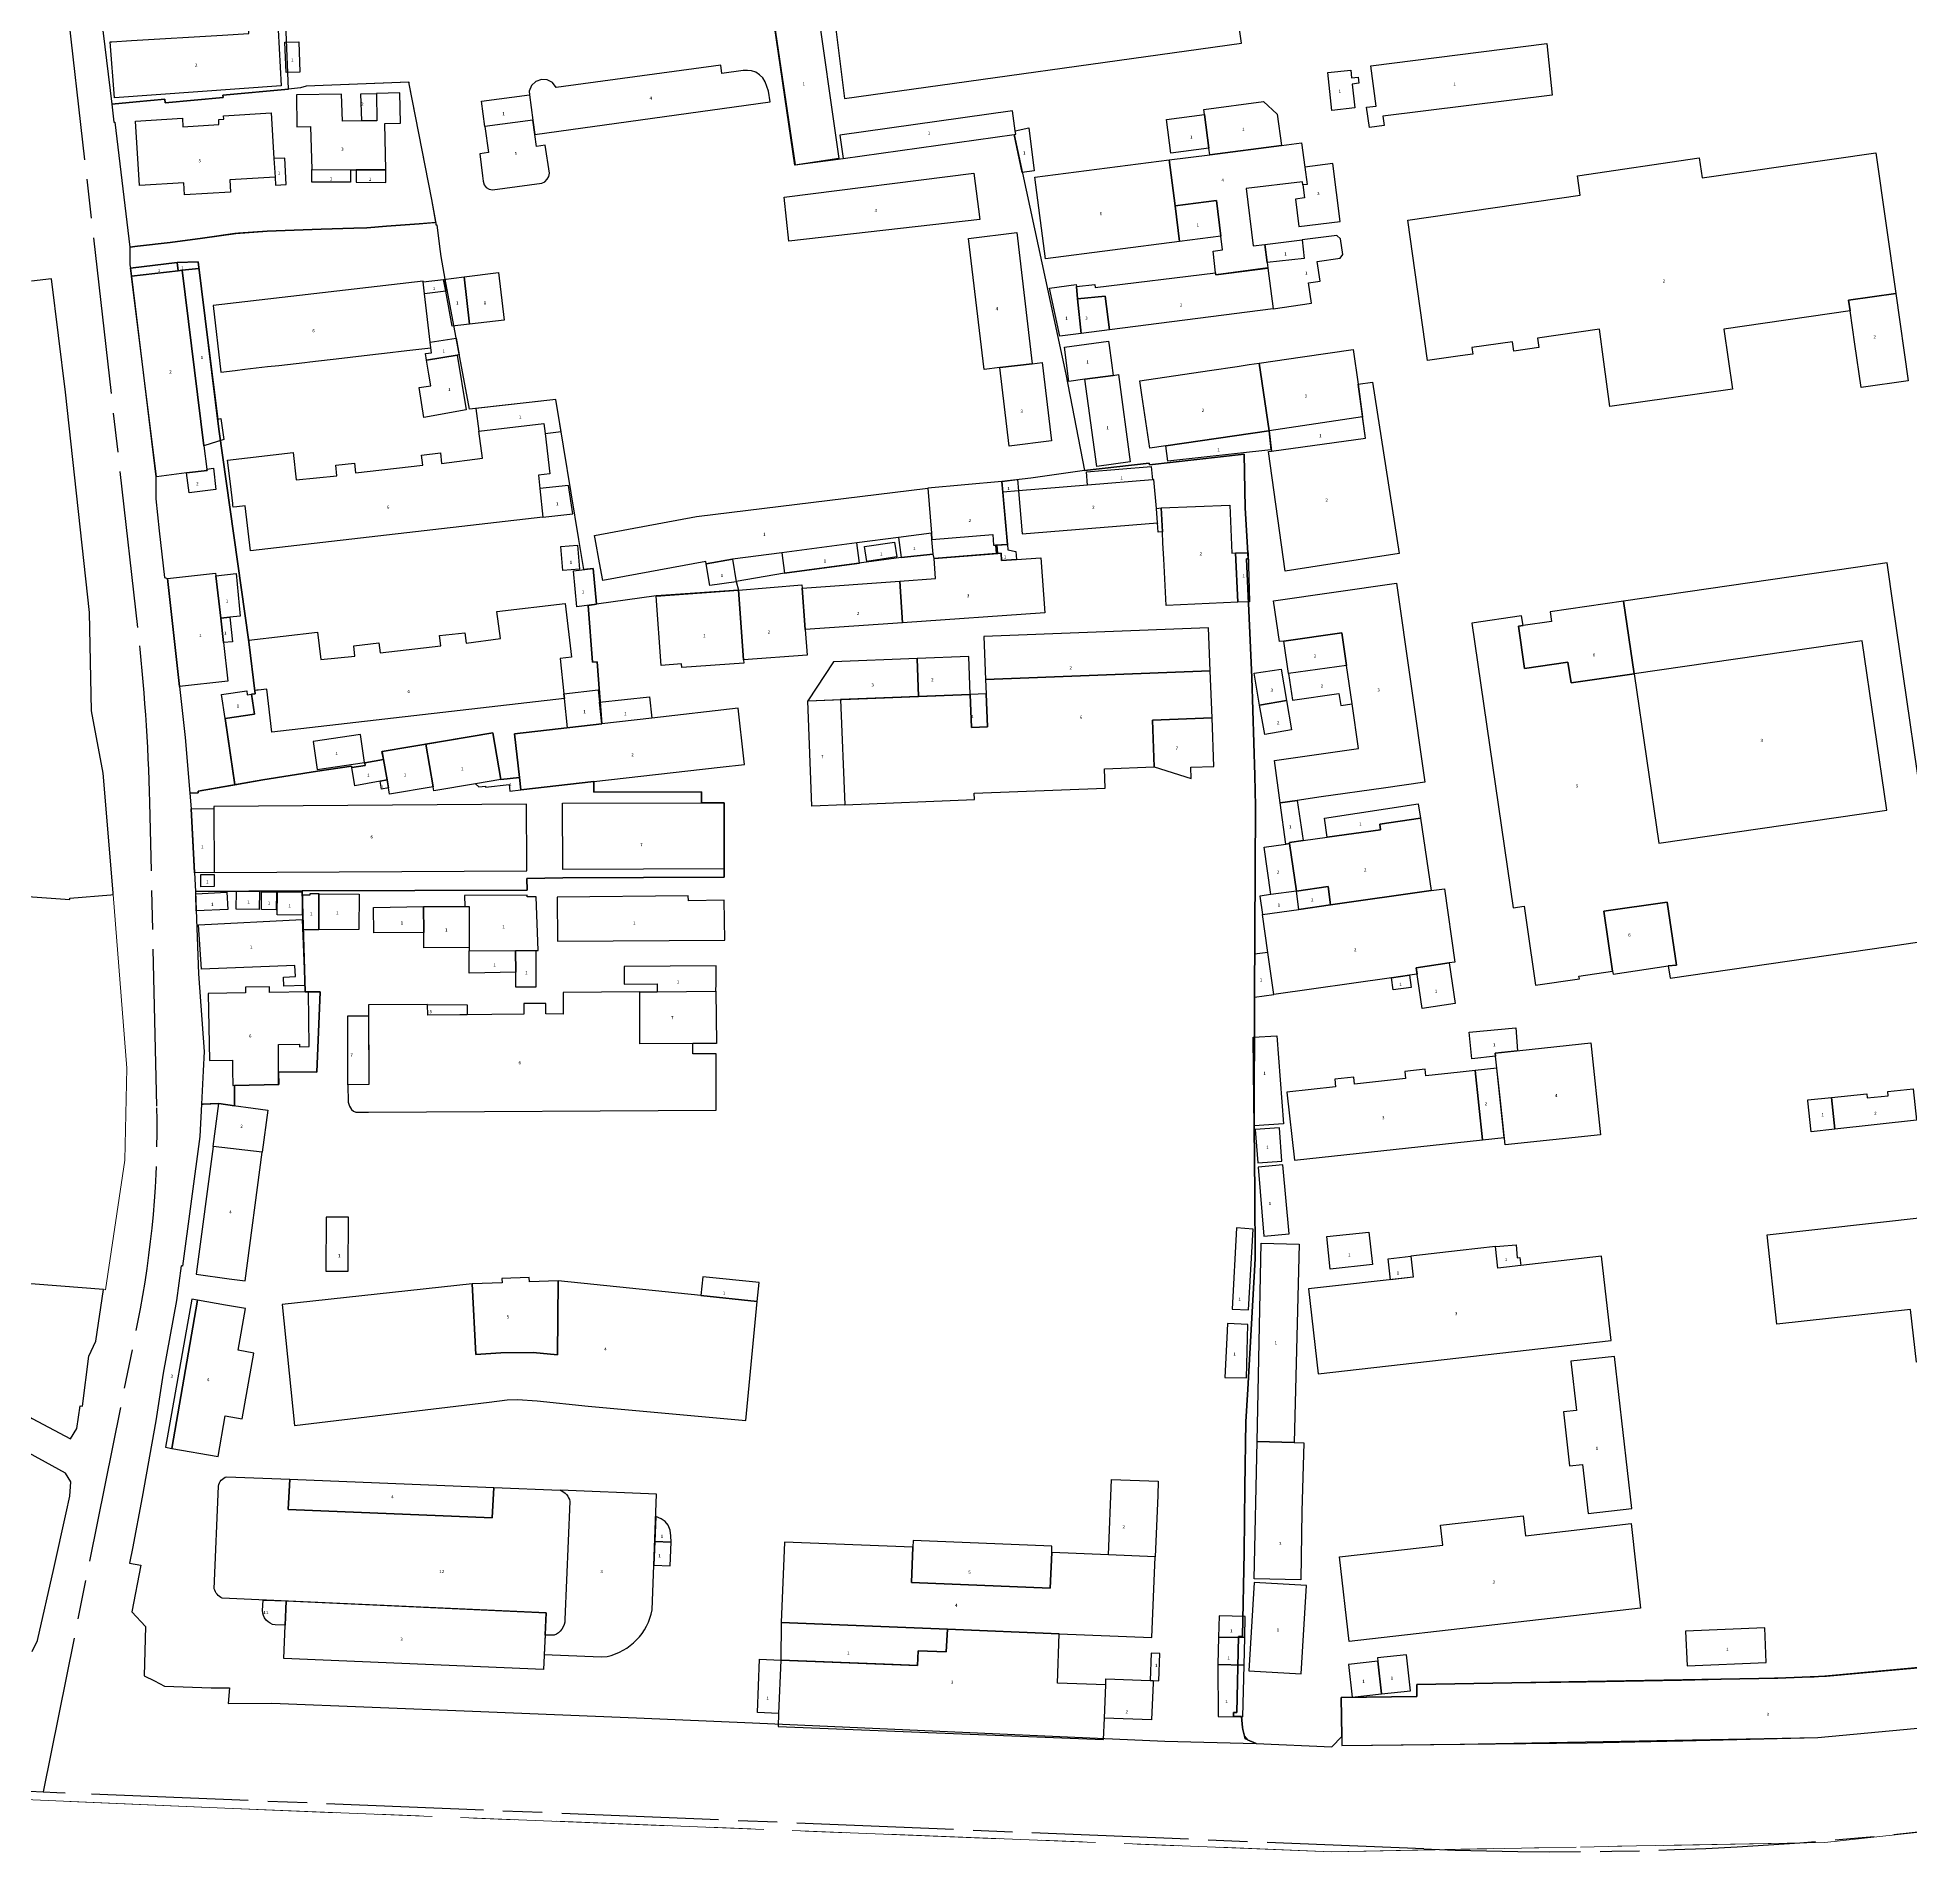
# Model space of a CAD drawing. Header units: millimetres. Extents: x 125232 to 134072, y 142885 to 152835.
# Drawn here: x 129032.3 to 129318.9, y 147633 to 147912.7 of the extents above; entities that cross this region are included whole.
import ezdxf
from ezdxf.enums import TextEntityAlignment as Align

# ---------------------------------------------------------------- set-up
doc = ezdxf.new("R2010")
doc.units = ezdxf.units.MM
doc.linetypes.add('ACAD_ISO08W100', pattern=[36, 24, -3, 6, -3])
doc.linetypes.add('CENTER', pattern=[50.8, 31.75, -6.35, 6.35, -6.35])
for name, color, linetype in [('buildings', 7, 'Continuous'), ('commerce', 10, 'Continuous'), ('commerce & office', 242, 'Continuous'), ('hospital', 231, 'Continuous'), ('layers', 7, 'Continuous'), ('research & university', 30, 'Continuous'), ('residence', 2, 'Continuous'), ('residence-bad', 41, 'Continuous'), ('老城北中心线', 7, 'ACAD_ISO08W100')]:
    doc.layers.add(name, color=color, linetype=linetype)
for name, color, linetype, lineweight in [('government', 221, 'Continuous', 0), ('school', 31, 'Continuous', 0), ('super block', 6, 'CENTER', 0)]:
    doc.layers.add(name, color=color, linetype=linetype, lineweight=lineweight)
doc.styles.add('层数', font='', dxfattribs={"height": 2})
doc.styles.get('层数').set_extended_font_data('FangSong_GB2312')

msp = doc.modelspace()

# ---------------------------------------------------------------- linework, layer by layer
at = {"layer": 'buildings', "linetype": 'Continuous', "flags": 128}
for points in [[(129214.33, 147927.36), (129210.47, 147926.82), (129210.78, 147924.64), (129204.36, 147923.74), (129203.86, 147927.31), (129196.13, 147926.23), (129196.62, 147922.66), (129179.35, 147920.25), (129179.05, 147922.43), (129171.67, 147921.4), (129171.95, 147919.2), (129168.72, 147918.79), (129168.42, 147920.95), (129168.23, 147922.35), (129160.45, 147921.31), (129160.65, 147919.87), (129160.95, 147917.72), (129157.53, 147917.28), (129157.27, 147919.39), (129153.88, 147918.92), (129155.83, 147903.36), (129216.54, 147911.83)], [(129144.51, 147918.64), (129151.33, 147919.62), (129154.95, 147894.17), (129148.2, 147893.17)], [(129043.46, 147912), (129043.74, 147912.01), (129046.73, 147912.2), (129060.68, 147913.05), (129064.71, 147913.3), (129064.52, 147916.45), (129069.01, 147916.7), (129069.64, 147905.31), (129044.13, 147903.43)], [(129072.31, 147912.03), (129072.49, 147907.39), (129070.39, 147907.3), (129070.2, 147911.95)], [(129238.38, 147899.2), (129236.16, 147898.91), (129235.71, 147902), (129237.15, 147902.18), (129236.37, 147908.34), (129263.26, 147911.75), (129264.11, 147903.85), (129238.2, 147900.66), (129238.38, 147899.2)], [(129108.46, 147897.85), (129144.43, 147902.85), (129144.19, 147904.45), (129143.68, 147905.89), (129143.35, 147906.49), (129142.82, 147906.98), (129142.24, 147907.39), (129141.58, 147907.6), (129140.98, 147907.64), (129140.32, 147907.62), (129137.07, 147907.18), (129136.89, 147908.46), (129111.72, 147905.05), (129111.15, 147905.77), (129110.35, 147906.19), (129109.44, 147906.26), (129108.58, 147905.95), (129107.92, 147905.33), (129107.56, 147904.49), (129107.64, 147903.89), (129108.16, 147900.02), (129108.46, 147897.85)], [(129229.77, 147907.31), (129233.27, 147907.7), (129233.41, 147906.5), (129234.4, 147906.61), (129234.51, 147905.67), (129233.52, 147905.55), (129233.93, 147901.92), (129230.41, 147901.51)], [(129084.23, 147904.12), (129084.29, 147899.94), (129081.97, 147899.91), (129079.04, 147899.87), (129078.88, 147904.03), (129071.96, 147903.91), (129072.05, 147899.02), (129074.14, 147899.07), (129074.31, 147892.47), (129080.26, 147892.44), (129081.13, 147892.43), (129085.64, 147892.41), (129085.51, 147899.53), (129087.9, 147899.56), (129087.81, 147904.19)], [(129084.23, 147904.12), (129084.29, 147899.94), (129081.97, 147899.91), (129081.81, 147904.08)], [(129100.27, 147902.92), (129107.64, 147903.89), (129108.16, 147900.02), (129100.79, 147899.07)], [(129047.33, 147899.88), (129054.53, 147900.32), (129054.59, 147899.02), (129060.11, 147899.36), (129060.09, 147900.13), (129060.84, 147900.16), (129060.8, 147900.7), (129068.1, 147901.15), (129068.53, 147894.15), (129068.7, 147891.3), (129061.78, 147890.88), (129061.89, 147889.02), (129054.85, 147888.59), (129054.74, 147890.45), (129047.95, 147890.04)], [(129155.61, 147894.16), (129181.78, 147897.86), (129182.03, 147897.89), (129181.95, 147898.42), (129181.54, 147901.45), (129155.12, 147897.72), (129155.61, 147894.16)], [(129205.07, 147900.12), (129210.9, 147900.89), (129211.58, 147895.74), (129205.75, 147894.97)], [(129210.8, 147901.68), (129219.95, 147902.9), (129222.02, 147900.96), (129222.66, 147896.15), (129211.71, 147894.75), (129211.58, 147895.74), (129210.9, 147900.89)], [(129100.79, 147899.07), (129101.33, 147895.1), (129100.03, 147894.89), (129100.44, 147891.49), (129100.54, 147890.69), (129100.67, 147890.16), (129100.99, 147889.73), (129101.45, 147889.46), (129101.99, 147889.38), (129109.53, 147890.38), (129109.98, 147890.62), (129110.34, 147890.98), (129110.58, 147891.43), (129110.68, 147891.94), (129110.03, 147896.2), (129108.71, 147896.01), (129108.46, 147897.85), (129108.16, 147900.02), (129100.79, 147899.07)], [(129181.78, 147897.86), (129182.03, 147897.89), (129181.95, 147898.42), (129184.05, 147898.84), (129184.85, 147892.29), (129183.02, 147892.04)], [(129205.49, 147893.96), (129211.71, 147894.75), (129222.66, 147896.15), (129225.76, 147896.55), (129226.25, 147892.86), (129226.6, 147890.2), (129225.96, 147890.12), (129225.9, 147890.61), (129217.26, 147889.56), (129218.33, 147880.8), (129220.14, 147881.03), (129220.5, 147878.24), (129220.6, 147877.44), (129212.65, 147876.37), (129212.61, 147876.67), (129212.21, 147880), (129213.66, 147880.18), (129213.41, 147882.29), (129212.75, 147887.76), (129206.4, 147886.92)], [(129250, 147863.96), (129245.01, 147863.24), (129242, 147884.75), (129268.39, 147888.55), (129267.97, 147891.53), (129286.61, 147894.26), (129287.05, 147891.23), (129313.6, 147895.05), (129316.68, 147873.53), (129309.44, 147872.49), (129309.67, 147870.86), (129290.36, 147868.08), (129291.67, 147858.9), (129272.92, 147856.2), (129271.98, 147863.04), (129271.33, 147868.06), (129261.87, 147866.7), (129262.08, 147865.23), (129258.23, 147864.68), (129258.02, 147866.14), (129251.82, 147865.25), (129251.97, 147864.24), (129250, 147863.96)], [(129068.53, 147894.15), (129068.7, 147891.3), (129068.78, 147890.11), (129070.42, 147890.21), (129070.17, 147894.24), (129068.53, 147894.15)], [(129074.31, 147892.47), (129080.26, 147892.44), (129080.25, 147890.54), (129074.3, 147890.57)], [(129081.13, 147892.43), (129081.12, 147890.53), (129085.63, 147890.51), (129085.64, 147892.41)], [(129146.58, 147888.23), (129175.63, 147891.91), (129176.54, 147884.82), (129147.32, 147881.54)], [(129184.97, 147891.33), (129205.49, 147893.96), (129206.4, 147886.92), (129207.1, 147881.47), (129186.57, 147878.81)], [(129224.81, 147887.96), (129225.34, 147883.74), (129231.67, 147884.53), (129230.56, 147893.4), (129226.25, 147892.86), (129226.6, 147890.2), (129225.96, 147890.12), (129226.21, 147888.13)], [(129206.4, 147886.92), (129212.75, 147887.76), (129213.41, 147882.29), (129207.1, 147881.47)], [(129174.8, 147881.95), (129182.21, 147882.83), (129184.56, 147862.77), (129179.58, 147862.19), (129177.2, 147861.91)], [(129220.14, 147881.03), (129225.84, 147881.73), (129226.16, 147878.88), (129220.5, 147878.24)], [(129221.41, 147871.15), (129227.29, 147872.04), (129226.82, 147875.12), (129228.59, 147875.39), (129228.14, 147878.4), (129231.66, 147878.93), (129232.07, 147879.48), (129231.7, 147881.9), (129231.13, 147882.41), (129225.84, 147881.73), (129226.16, 147878.88), (129220.5, 147878.24), (129220.6, 147877.44), (129220.61, 147877.4)], [(129046.56, 147877.37), (129053.73, 147878.27), (129053.88, 147876.99), (129046.72, 147876.14)], [(129053.73, 147878.27), (129056.92, 147878.38), (129057.04, 147877.36), (129054.46, 147877.06), (129053.88, 147876.99)], [(129046.72, 147876.14), (129053.88, 147876.99), (129054.46, 147877.06), (129057.82, 147850.23), (129058.26, 147846.66), (129058.29, 147846.43), (129055.15, 147846.05), (129050.55, 147845.48)], [(129054.46, 147877.06), (129057.04, 147877.36), (129059.93, 147854.3), (129060.4, 147854.37), (129060.84, 147851.18), (129057.82, 147850.23)], [(129059.23, 147871.7), (129060.41, 147861.49), (129062.59, 147861.75), (129064.05, 147861.92), (129067.52, 147862.32), (129069.28, 147862.52), (129073.26, 147862.98), (129074.04, 147863.07), (129078.89, 147863.64), (129080.19, 147863.79), (129084.05, 147864.24), (129085.45, 147864.4), (129088.86, 147864.79), (129089.78, 147864.9), (129091.61, 147865.11), (129092.53, 147865.22), (129092.44, 147866.05), (129091.57, 147873.48), (129091.36, 147875.31), (129091.35, 147875.42)], [(129091.36, 147875.31), (129094.49, 147875.67), (129094.82, 147873.89), (129091.57, 147873.48)], [(129094.49, 147875.67), (129097.65, 147876.08), (129098.47, 147868.82), (129095.82, 147868.5), (129094.82, 147873.89)], [(129097.65, 147876.08), (129102.88, 147876.75), (129103.73, 147869.43), (129098.47, 147868.82), (129097.65, 147876.08)], [(129187.2, 147874.33), (129191.27, 147874.91), (129191.31, 147874.56), (129191.49, 147872.71), (129192.02, 147867.4), (129188.78, 147866.98)], [(129191.31, 147874.56), (129194.14, 147874.91), (129194.2, 147874.44), (129212.61, 147876.67), (129212.65, 147876.37), (129220.61, 147877.4), (129221.41, 147871.15), (129196.39, 147867.96), (129195.73, 147873.12), (129191.49, 147872.71)], [(129191.49, 147872.71), (129195.73, 147873.12), (129196.39, 147867.96), (129192.02, 147867.4)], [(129309.44, 147872.49), (129316.68, 147873.53), (129318.59, 147860.16), (129311.39, 147859.13), (129310.42, 147865.77), (129309.68, 147870.86)], [(129092.44, 147866.05), (129096.41, 147866.7), (129096.89, 147864.15), (129096.55, 147864.09), (129091.88, 147863.33), (129091.71, 147864.32), (129092.63, 147864.43), (129092.53, 147865.22)], [(129189.46, 147865.29), (129196.22, 147866.21), (129196.31, 147865.58), (129196.67, 147862.91), (129196.93, 147860.99), (129192.62, 147860.4), (129190.17, 147860.07), (129189.46, 147865.29)], [(129091.88, 147863.33), (129096.55, 147864.09), (129097.93, 147855.69), (129091.45, 147854.56), (129090.77, 147859.11), (129092.51, 147859.38), (129092.23, 147861.16), (129091.88, 147863.33)], [(129219.29, 147862.86), (129225.92, 147863.82), (129233.66, 147864.94), (129234.39, 147859.66), (129235.09, 147854.63), (129220.8, 147852.51)], [(129179.58, 147862.19), (129184.56, 147862.77), (129186.08, 147862.95), (129187.49, 147850.99), (129181.02, 147850.17)], [(129192.62, 147860.4), (129196.93, 147860.99), (129197.74, 147861.1), (129199.55, 147847.74), (129194.44, 147847.04), (129192.62, 147860.4)], [(129219.29, 147862.86), (129220.8, 147852.51), (129220.75, 147852.5), (129204.97, 147850.2), (129202.53, 147849.84), (129201.33, 147858), (129201.02, 147860.17), (129211.69, 147861.74), (129215.91, 147862.36), (129217.72, 147862.63)], [(129220.71, 147849.33), (129221.13, 147849.38), (129235.54, 147851.4), (129234.39, 147859.66), (129236.59, 147859.97), (129240.67, 147833.73), (129228.78, 147831.89), (129223.25, 147831.03)], [(129111.68, 147857.27), (129099.44, 147855.92), (129099.9, 147852.46), (129109.83, 147853.64), (129110.02, 147852.09), (129112.48, 147852.39)], [(129221.13, 147849.38), (129235.54, 147851.4), (129235.09, 147854.63), (129220.8, 147852.51)], [(129062.26, 147841.12), (129062.22, 147841.4), (129061.86, 147844.4), (129061.43, 147848), (129071.45, 147849.19), (129071.94, 147845.02), (129078.16, 147845.63), (129078, 147847.23), (129080.86, 147847.57), (129081.03, 147846.06), (129091.3, 147847.24), (129091.12, 147848.78), (129094, 147849.11), (129094.18, 147847.49), (129100.45, 147848.34), (129099.9, 147852.46), (129109.83, 147853.64), (129110.02, 147852.09), (129110.75, 147845.94), (129109.01, 147845.73), (129109.22, 147843.68), (129109.69, 147839.29), (129064.93, 147834.14), (129064.14, 147841.04), (129062.83, 147840.89), (129062.29, 147840.82)], [(129204.97, 147850.2), (129220.75, 147852.5), (129221.04, 147849.59), (129205.28, 147847.84)], [(129055.15, 147846.05), (129058.29, 147846.43), (129058.26, 147846.66), (129059.26, 147846.78), (129059.66, 147843.55), (129055.54, 147843.02)], [(129192.85, 147846.21), (129202.76, 147847.03), (129202.93, 147845.02), (129193.02, 147844.2)], [(129113.58, 147844.14), (129109.22, 147843.68), (129109.69, 147839.29), (129114.27, 147839.81)], [(129117.57, 147836.51), (129133.19, 147839.39), (129168.59, 147843.74), (129169.14, 147836.86), (129164.09, 147836.2), (129157.7, 147835.36), (129146.25, 147833.85), (129138.67, 147832.86), (129134.66, 147832.16), (129134.6, 147832.51), (129118.85, 147829.58), (129118.34, 147832.31), (129117.67, 147835.96)], [(129179.88, 147844.77), (129168.59, 147843.74), (129169.14, 147836.86), (129169.21, 147835.89), (129178.51, 147836.62), (129178.64, 147834.99), (129179.18, 147835.02), (129180.76, 147835.12), (129180.03, 147843.1)], [(129179.88, 147844.77), (129182.3, 147845.04), (129182.44, 147843.32), (129180.03, 147843.1)], [(129182.44, 147843.32), (129182.99, 147836.72), (129203.72, 147838.44), (129203.54, 147840.64), (129203.17, 147845.04), (129202.93, 147845.02), (129193.02, 147844.2), (129182.44, 147843.32)], [(129203.54, 147840.64), (129204.28, 147840.71), (129204.46, 147837.03), (129203.84, 147837), (129203.72, 147838.44)], [(129204.28, 147840.71), (129214.78, 147841.15), (129215.09, 147833.79), (129215.64, 147833.81), (129216.01, 147826.3), (129205.02, 147825.76), (129204.67, 147832.93), (129204.55, 147835.33), (129204.46, 147837.03)], [(129112.42, 147834.81), (129114.98, 147835.03), (129115.3, 147831.36), (129112.72, 147831.11)], [(129146.25, 147833.85), (129146.66, 147830.73), (129158.11, 147832.25), (129157.7, 147835.36)], [(129158.88, 147834.79), (129163.49, 147835.49), (129163.84, 147833.21), (129159.25, 147832.52), (129158.88, 147834.79)], [(129164.09, 147836.2), (129164.49, 147833.14), (129169.39, 147833.63), (129169.21, 147835.89), (129169.14, 147836.86)], [(129179.18, 147835.02), (129180.76, 147835.12), (129180.82, 147834.29), (129182.05, 147834.03), (129182.13, 147832.83), (129179.86, 147832.67), (129179.78, 147833.79), (129179.26, 147833.75)], [(129134.66, 147832.16), (129138.67, 147832.86), (129139.27, 147829.42), (129135.24, 147828.83)], [(129164.28, 147829.5), (129169.77, 147829.92), (129169.53, 147832.99), (129179.26, 147833.75), (129179.78, 147833.79), (129179.86, 147832.67), (129182.13, 147832.83), (129185.87, 147833.09), (129186.46, 147824.67), (129164.72, 147823.14)], [(129217.77, 147826.34), (129216.01, 147826.3), (129215.64, 147833.81), (129217.59, 147833.86)], [(129059.61, 147830.73), (129059.66, 147830.31), (129060.38, 147823.82), (129060.79, 147820.11), (129061.45, 147814.19), (129054.06, 147813.36), (129052.25, 147829.91)], [(129059.66, 147830.31), (129062.77, 147830.66), (129063.37, 147824.16), (129061.77, 147823.98), (129060.38, 147823.82)], [(129114.36, 147831.07), (129117.36, 147831.45), (129117.87, 147825.97), (129114.87, 147825.59)], [(129139.58, 147828.13), (129149.31, 147828.96), (129149.35, 147828.41), (129149.81, 147822.09), (129150.09, 147818.17), (129140.36, 147817.47)], [(129149.35, 147828.41), (129164.28, 147829.5), (129164.72, 147823.14), (129149.81, 147822.09)], [(129221.46, 147826.51), (129240.3, 147829.19), (129244.63, 147798.74), (129238.31, 147797.84), (129228.76, 147796.48), (129225.07, 147795.96), (129222.49, 147795.59), (129221.61, 147802.06), (129234.45, 147803.89), (129233.48, 147810.72), (129232.63, 147816.62), (129231.92, 147821.61), (129223.06, 147820.34), (129222.39, 147820.25)], [(129065.59, 147812.77), (129065.23, 147815.78), (129064.67, 147820.45), (129075.19, 147821.7), (129075.68, 147817.51), (129080.91, 147818.02), (129080.76, 147819.61), (129084.6, 147820.07), (129084.77, 147818.56), (129094.05, 147819.63), (129093.87, 147821.17), (129097.74, 147821.61), (129097.92, 147820), (129103.19, 147820.71), (129102.64, 147824.84), (129113.08, 147826.08), (129114.05, 147817.88), (129112.31, 147817.67), (129112.88, 147812.27), (129112.96, 147811.53), (129068.2, 147806.38), (129067.44, 147812.99), (129066.13, 147812.83), (129065.89, 147812.81)], [(129127.01, 147827.2), (129139.58, 147828.13), (129140.36, 147817.47), (129140.4, 147816.97), (129130.94, 147816.27), (129130.9, 147816.85), (129127.76, 147816.62)], [(129275.03, 147826.46), (129263.79, 147824.83), (129264, 147823.34), (129259.65, 147822.71), (129258.95, 147822.61), (129259.89, 147816.15), (129266.52, 147817.11), (129266.99, 147813.92), (129276.64, 147815.32)], [(129060.38, 147823.82), (129061.77, 147823.98), (129062.18, 147820.24), (129060.79, 147820.11)], [(129177.16, 147821.04), (129177.42, 147814.44), (129211.78, 147815.77), (129211.52, 147822.38)], [(129223.06, 147820.34), (129231.92, 147821.61), (129232.63, 147816.62), (129223.77, 147815.35)], [(129280.41, 147789.39), (129315.29, 147794.45), (129311.53, 147820.38), (129276.64, 147815.32)], [(129166.93, 147817.68), (129154.15, 147817.18), (129150.23, 147811.19), (129167.16, 147811.85)], [(129166.93, 147817.68), (129167.16, 147811.85), (129175.06, 147812.16), (129174.84, 147817.98)], [(129155.23, 147811.38), (129155.85, 147795.3), (129175.69, 147796.07), (129175.65, 147797.04), (129195.72, 147797.82), (129195.6, 147800.81), (129203.22, 147801.1), (129202.95, 147808.22), (129212.06, 147808.57), (129211.78, 147815.77), (129177.42, 147814.44), (129177.51, 147812.25), (129177.7, 147807.19), (129175.26, 147807.1), (129175.06, 147812.16), (129155.23, 147811.38)], [(129222.65, 147816.05), (129223.47, 147811.25), (129219.34, 147810.55), (129218.51, 147815.41), (129222.65, 147816.05)], [(129223.77, 147815.35), (129224.35, 147811.3), (129231.48, 147812.32), (129231.75, 147810.47), (129233.48, 147810.72), (129232.63, 147816.62)], [(129060.52, 147812.17), (129064.38, 147812.73), (129064.45, 147812.13), (129065.11, 147812.21), (129065.56, 147809.14), (129061.05, 147808.48)], [(129112.88, 147812.27), (129118.14, 147812.86), (129118.34, 147811), (129118.7, 147807.67), (129113.43, 147807.07), (129112.96, 147811.53)], [(129118.34, 147811), (129125.97, 147811.81), (129126.32, 147808.54), (129118.7, 147807.67)], [(129175.06, 147812.16), (129175.26, 147807.1), (129177.7, 147807.19), (129177.51, 147812.25)], [(129105.32, 147806.15), (129106.08, 147799.47), (129106.3, 147797.56), (129117.49, 147798.84), (129136.78, 147801.04), (129140.54, 147801.47), (129140.44, 147802.3), (129139.56, 147810.05), (129126.32, 147808.54), (129118.7, 147807.67), (129113.43, 147807.07), (129105.32, 147806.15)], [(129155.85, 147795.3), (129150.85, 147795.1), (129150.23, 147811.19), (129155.23, 147811.38)], [(129219.34, 147810.55), (129223.47, 147811.25), (129224.23, 147806.73), (129220.11, 147806.03)], [(129074.54, 147804.98), (129075.16, 147800.66), (129082.4, 147801.77), (129081.78, 147806.04)], [(129091.79, 147804.58), (129102.02, 147806.3), (129103.24, 147799.15), (129099.35, 147798.49), (129092.99, 147797.42), (129092.89, 147798.03)], [(129202.95, 147808.22), (129203.22, 147801.1), (129208.87, 147799.29), (129208.81, 147801.03), (129212.35, 147801.16), (129212.06, 147808.57)], [(129085.06, 147803.44), (129091.79, 147804.58), (129092.89, 147798.03), (129086.23, 147796.91), (129086.05, 147797.89), (129085.84, 147799.08), (129085.28, 147802.2)], [(129080.43, 147801), (129082.48, 147801.31), (129082.43, 147801.69), (129085.28, 147802.2), (129085.84, 147799.08), (129084.76, 147798.88), (129080.88, 147798.19)], [(129084.76, 147798.88), (129085.84, 147799.08), (129086.05, 147797.89), (129084.97, 147797.7)], [(129099.35, 147798.49), (129099.9, 147798.04), (129100.9, 147798.16), (129100.92, 147797.96), (129104.5, 147798.37), (129104.61, 147797.37), (129106.3, 147797.56), (129106.08, 147799.47), (129103.24, 147799.15)], [(129055.84, 147794.68), (129059.32, 147794.71), (129059.38, 147784.91), (129056.39, 147784.89)], [(129059.32, 147795.01), (129059.32, 147794.71), (129059.38, 147784.91), (129107.23, 147785.2), (129107.23, 147786.09), (129107.17, 147795.36)], [(129112.73, 147785.4), (129112.7, 147795.52), (129133.94, 147795.59), (129137.39, 147795.61), (129137.43, 147785.49)], [(129222.49, 147795.59), (129225.07, 147795.96), (129225.98, 147789.82), (129223.89, 147789.53), (129223.91, 147789.36), (129223.35, 147789.28)], [(129243.62, 147795.41), (129243.94, 147793.23), (129237.72, 147792.3), (129237.82, 147791.47), (129229.68, 147790.34), (129229.24, 147793.26)], [(129223.89, 147789.53), (129225.98, 147789.82), (129229.68, 147790.34), (129237.82, 147791.47), (129237.72, 147792.3), (129243.94, 147793.23), (129245.59, 147782.16), (129230.19, 147779.97), (129229.81, 147782.77), (129224.96, 147782.08), (129223.91, 147789.36)], [(129221.04, 147781.54), (129220.01, 147788.8), (129223.35, 147789.28), (129223.91, 147789.36), (129224.96, 147782.08), (129221.04, 147781.54)], [(129056.65, 147779.08), (129056.57, 147781.65), (129061.34, 147781.93), (129061.49, 147779.24)], [(129062.77, 147779.3), (129062.8, 147782.05), (129066.3, 147782.06), (129066.26, 147779.27)], [(129066.63, 147781.99), (129068.91, 147781.94), (129068.85, 147779.22), (129066.63, 147779.27), (129066.63, 147781.99)], [(129069.02, 147778.46), (129069.06, 147781.98), (129072.87, 147781.94), (129072.83, 147778.41), (129069.02, 147778.46)], [(129072.95, 147781.52), (129074.07, 147781.51), (129074.07, 147781.72), (129075.41, 147781.71), (129075.41, 147781.66), (129075.38, 147776.16), (129073, 147776.15)], [(129075.41, 147781.66), (129081.55, 147781.62), (129081.51, 147776.18), (129075.38, 147776.16), (129075.41, 147781.66)], [(129097.7, 147781.41), (129097.71, 147779.72), (129098.39, 147779.72), (129098.41, 147773.43), (129098.41, 147772.96), (129105.51, 147772.97), (129108.59, 147772.98), (129108.94, 147772.98), (129108.66, 147781.21), (129107.25, 147781.21), (129107.25, 147781.48)], [(129111.9, 147774.42), (129137.51, 147774.58), (129137.43, 147780.68), (129131.93, 147780.6), (129131.92, 147781.34), (129111.86, 147781.17), (129111.9, 147774.42)], [(129219.76, 147778.49), (129225.34, 147779.28), (129224.96, 147782.08), (129221.04, 147781.54), (129219.37, 147781.31)], [(129247.64, 147782.45), (129249.23, 147771.23), (129248.36, 147771.1), (129243.28, 147770.36), (129243.42, 147769.38), (129242.25, 147769.21), (129239.52, 147768.83), (129221.5, 147766.27), (129220.58, 147772.7), (129219.76, 147778.49), (129225.34, 147779.28), (129230.19, 147779.97), (129245.59, 147782.16)], [(129224.96, 147782.08), (129229.81, 147782.77), (129230.19, 147779.97), (129225.34, 147779.28), (129224.96, 147782.08)], [(129281.71, 147780.41), (129272.01, 147779), (129273.34, 147769.84), (129273.41, 147769.37), (129281.87, 147770.63), (129283.11, 147770.77)], [(129056.98, 147776.92), (129072.86, 147777.76), (129073.26, 147767.65), (129070.06, 147767.53), (129070.01, 147768.93), (129071.8, 147769), (129071.74, 147770.7), (129057.44, 147770.13)], [(129083.75, 147779.58), (129091.43, 147779.7), (129091.45, 147775.75), (129083.79, 147775.7)], [(129091.43, 147779.7), (129097.71, 147779.72), (129098.39, 147779.72), (129098.41, 147773.43), (129091.47, 147773.41), (129091.45, 147775.75)], [(129098.4, 147769.53), (129098.41, 147772.96), (129105.51, 147772.97), (129105.52, 147769.67)], [(129105.51, 147772.97), (129108.59, 147772.98), (129108.6, 147767.39), (129105.53, 147767.38), (129105.52, 147769.67)], [(129218.53, 147765.85), (129221.5, 147766.27), (129220.58, 147772.7), (129218.56, 147772.41)], [(129136.17, 147770.66), (129122.11, 147770.56), (129122.12, 147767.86), (129127.14, 147767.88), (129127.15, 147766.68), (129136.16, 147766.76), (129136.2, 147767.92)], [(129239.52, 147768.83), (129242.25, 147769.21), (129242.51, 147767.33), (129239.79, 147766.95)], [(129243.28, 147770.36), (129248.36, 147771.1), (129249.27, 147764.86), (129244.19, 147764.13)], [(129062.2, 147754.66), (129062.23, 147752.36), (129069.23, 147752.49), (129069.21, 147758.6), (129072.45, 147758.65), (129072.45, 147758.26), (129073.94, 147758.29), (129073.8, 147766.68), (129067.85, 147766.57), (129067.85, 147767.44), (129064.19, 147767.4), (129064.17, 147766.5), (129058.47, 147766.4), (129058.65, 147756.18), (129062.19, 147756.21), (129062.2, 147755.14)], [(129080.07, 147749.16), (129080.38, 147748.68), (129080.71, 147748.4), (129081.05, 147748.28), (129081.41, 147748.24), (129083.02, 147748.24), (129136.17, 147748.54), (129136.21, 147757.18), (129132.61, 147757.16), (129132.6, 147758.76), (129124.53, 147758.7), (129124.51, 147766.65), (129112.8, 147766.55), (129112.77, 147763.27), (129110.15, 147763.29), (129110.11, 147764.9), (129106.78, 147764.89), (129106.78, 147763.23), (129092.05, 147763.09), (129092.04, 147764.74), (129082.99, 147764.69), (129083.05, 147752.48), (129079.85, 147752.46), (129079.86, 147749.8), (129080.07, 147749.16)], [(129124.51, 147766.65), (129127.15, 147766.68), (129136.16, 147766.76), (129136.22, 147758.78), (129132.6, 147758.76), (129124.53, 147758.7)], [(129079.83, 147762.98), (129083, 147763), (129083.05, 147752.48), (129079.85, 147752.46)], [(129092.04, 147764.74), (129098.08, 147764.7), (129098.09, 147763.15), (129092.05, 147763.09)], [(129251.39, 147760.52), (129258.52, 147761.16), (129258.81, 147757.66), (129255.39, 147757.29), (129255.44, 147756.81), (129251.8, 147756.42)], [(129218.49, 147746.17), (129218.46, 147750), (129218.34, 147759.74), (129221.97, 147759.92), (129223.01, 147746.49), (129218.49, 147746.17)], [(129256.89, 147743.26), (129256.17, 147750), (129255.39, 147757.29), (129269.99, 147758.85), (129271.49, 147744.81), (129256.89, 147743.26)], [(129223.51, 147751.34), (129224.65, 147740.89), (129253.45, 147744.03), (129252.3, 147754.62), (129250, 147754.37), (129244.79, 147753.8), (129244.68, 147754.82), (129241.57, 147754.48), (129241.68, 147753.39), (129233.85, 147752.54), (129233.73, 147753.6), (129230.83, 147753.29), (129230.95, 147752.15), (129223.51, 147751.34)], [(129252.3, 147754.62), (129253.45, 147744.03), (129256.76, 147744.39), (129255.64, 147754.97), (129252.3, 147754.62)], [(129307.36, 147745.66), (129306.82, 147750.5), (129312.22, 147751.07), (129312.29, 147750.45), (129315.53, 147750.78), (129315.46, 147751.41), (129319.32, 147751.82), (129319.84, 147747.03), (129307.36, 147745.66)], [(129059.21, 147743.01), (129060.07, 147749.56), (129067.58, 147748.56), (129066.72, 147742.13)], [(129303.74, 147745.27), (129303.23, 147750), (129303.22, 147750.12), (129306.82, 147750.5), (129307.36, 147745.66), (129303.74, 147745.27)], [(129219.05, 147740.5), (129222.73, 147740.78), (129222.36, 147745.86), (129218.68, 147745.59)], [(129059.21, 147743.01), (129056.63, 147723.46), (129061.67, 147722.78), (129064.1, 147722.46), (129066.72, 147742.13), (129059.21, 147743.01)], [(129219.1, 147739.86), (129220, 147729.29), (129223.85, 147729.62), (129222.88, 147740.18)], [(129368.78, 147738.88), (129368.92, 147737.65), (129401.38, 147741.36), (129402.96, 147727.63), (129382.56, 147725.31), (129383.48, 147717.21), (129371.07, 147715.8), (129370.29, 147722.64), (129331.51, 147718.22), (129332.29, 147711.43), (129319.83, 147710.02), (129318.91, 147718.09), (129298.49, 147715.81), (129296.97, 147729.49), (129329.39, 147733.1), (129329.24, 147734.38)], [(129076.51, 147732.2), (129076.47, 147723.94), (129079.87, 147723.92), (129079.91, 147732.18), (129076.51, 147732.2)], [(129215.14, 147718.1), (129217.62, 147717.99), (129218.35, 147730.38), (129215.81, 147730.56)], [(129230.15, 147724.24), (129229.62, 147729.21), (129236.06, 147729.9), (129236.6, 147724.93)], [(129225.38, 147728.08), (129224.64, 147697.73), (129218.94, 147697.85), (129219.58, 147728.22)], [(129228.28, 147708.22), (129273.11, 147713.33), (129271.63, 147726.23), (129255.79, 147724.41), (129255.41, 147727.69), (129250, 147727.07), (129242.49, 147726.21), (129242.85, 147723.03), (129226.8, 147721.21), (129228.28, 147708.22)], [(129239.35, 147722.63), (129239.02, 147725.82), (129242.49, 147726.21), (129242.85, 147723.03)], [(129255.41, 147727.69), (129256.09, 147727.74), (129258.58, 147727.96), (129258.76, 147725.97), (129259.15, 147726), (129259.29, 147724.81), (129255.79, 147724.41)], [(129107.6, 147722.94), (129103.4, 147722.8), (129103.43, 147722.15), (129098.85, 147721.99), (129099.4, 147711.17), (129103.25, 147711.45), (129108.2, 147711.48), (129111.93, 147711.15), (129112.01, 147722.44), (129107.62, 147722.29)], [(129142.46, 147719.31), (129142.76, 147722.19), (129134.13, 147723.08), (129133.84, 147720.2)], [(129098.85, 147721.99), (129069.77, 147718.85), (129071.67, 147700.34), (129101.45, 147703.89), (129104.21, 147704.23), (129105.81, 147704.29), (129108.78, 147704.1), (129116.58, 147703.28), (129140.75, 147701.09), (129142.46, 147719.31), (129133.84, 147720.2), (129112.01, 147722.44), (129111.93, 147711.15), (129108.2, 147711.48), (129103.25, 147711.45), (129099.4, 147711.17)], [(129055.95, 147719.64), (129051.96, 147697.02), (129052.89, 147696.81), (129056.84, 147719.48)], [(129052.89, 147696.81), (129060, 147695.57), (129061.08, 147701.78), (129063.67, 147701.33), (129065.43, 147711.41), (129063.06, 147711.82), (129064.18, 147718.21), (129061.13, 147718.74), (129056.84, 147719.48)], [(129214.42, 147715.93), (129214.31, 147713.72), (129214.03, 147707.68), (129217.32, 147707.61), (129217.52, 147715.79)], [(129266.96, 147710.14), (129267.81, 147702.63), (129265.83, 147702.4), (129266.76, 147694.15), (129268.74, 147694.37), (129269.59, 147686.87), (129276.29, 147687.63), (129273.63, 147710.9)], [(129218.94, 147697.85), (129224.64, 147697.73), (129226.09, 147697.69), (129225.78, 147687.16), (129225.62, 147676.68), (129218.51, 147676.84)], [(129102.19, 147690.81), (129101.93, 147686.17), (129070.72, 147687.48), (129070.94, 147692.09)], [(129196.23, 147680.52), (129196.7, 147692.07), (129203.83, 147691.78), (129203.74, 147689.59), (129203.36, 147680.23)], [(129126.8, 147682.55), (129129.29, 147682.48), (129129.26, 147683.43), (129129.13, 147684.32), (129128.84, 147685.08), (129128.37, 147685.64), (129127.77, 147686.06), (129126.94, 147686.39)], [(129277.63, 147672.38), (129233.02, 147667.27), (129231.54, 147680.21), (129247.38, 147682.02), (129247.03, 147685.08), (129259.68, 147686.52), (129260.03, 147683.46), (129276.16, 147685.3), (129277.63, 147672.38)], [(129166.31, 147682.74), (129166.27, 147681.69), (129166.05, 147676.29), (129187.31, 147675.42), (129187.53, 147680.88), (129187.57, 147681.88), (129166.31, 147682.74)], [(129129.29, 147682.48), (129126.8, 147682.55), (129126.66, 147678.94), (129129.17, 147678.86)], [(129166.27, 147681.69), (129146.65, 147682.49), (129146.15, 147670.17), (129171.56, 147669.14), (129188.65, 147668.44), (129202.85, 147667.86), (129203.36, 147680.23), (129196.23, 147680.52), (129187.53, 147680.88), (129187.31, 147675.42), (129166.05, 147676.29)], [(129226.5, 147675.85), (129218.5, 147676.29), (129217.69, 147662.78), (129225.7, 147662.31), (129226.5, 147675.85)], [(129070.4, 147673.47), (129110.16, 147671.65), (129109.77, 147663), (129070.02, 147664.68)], [(129213.13, 147671.18), (129213.05, 147667.95), (129217.07, 147667.9), (129217.15, 147671.08)], [(129166.98, 147663.58), (129163.29, 147663.73), (129146.07, 147664.42), (129145.74, 147656.26), (129145.66, 147654.27), (129195.46, 147652.27), (129195.59, 147655.56), (129195.79, 147660.63), (129188.43, 147660.92), (129188.65, 147668.44), (129171.56, 147669.14), (129171.36, 147665.68), (129167.08, 147665.86)], [(129146.07, 147664.42), (129166.98, 147663.58), (129167.08, 147665.86), (129171.36, 147665.68), (129171.56, 147669.14), (129146.15, 147670.17)], [(129231.94, 147651.35), (129269.46, 147651.79), (129284.1, 147652.05), (129304.72, 147652.58), (129338.6, 147655.73), (129338.46, 147657.17), (129347.29, 147657.99), (129346.75, 147663.88), (129348.77, 147664.06), (129348.33, 147668.83), (129337.5, 147667.96), (129337.76, 147664.88), (129328.98, 147664.11), (129304.18, 147661.8), (129283.9, 147661.28), (129269.32, 147661.03), (129250, 147660.8), (129243.39, 147660.7), (129243.41, 147658.86), (129231.83, 147658.69), (129231.94, 147651.35)], [(129284.75, 147663.53), (129296.86, 147664.06), (129296.62, 147669.36), (129284.52, 147668.83)], [(129204.06, 147665.43), (129202.76, 147665.49), (129202.59, 147661.3), (129203.05, 147661.28), (129203.91, 147661.25)], [(129213.05, 147667.95), (129212.94, 147663.75), (129216.98, 147663.65), (129217.07, 147667.9)], [(129145.74, 147656.26), (129142.49, 147656.39), (129142.81, 147664.55), (129146.07, 147664.42)], [(129212.94, 147663.75), (129213.01, 147655.81), (129216.79, 147655.73), (129216.98, 147663.65)], [(129237.42, 147664.24), (129232.93, 147663.74), (129233.48, 147658.75), (129237.98, 147659.24)], [(129241.81, 147665.25), (129237.37, 147664.76), (129237.42, 147664.24), (129237.98, 147659.24), (129242.42, 147659.74)], [(129195.79, 147660.63), (129195.83, 147661.58), (129202.59, 147661.3), (129203.05, 147661.28), (129203.03, 147660.91), (129202.9, 147657.59), (129202.8, 147655.27), (129195.59, 147655.56)]]:
    msp.add_lwpolyline(points, close=True, dxfattribs=at)
msp.add_lwpolyline([(129322.05, 147786.03), (129316.28, 147825.84), (129315.34, 147832.31), (129310.51, 147831.61), (129275.03, 147826.46), (129276.64, 147815.32), (129266.99, 147813.92), (129266.52, 147817.11), (129259.89, 147816.15), (129258.95, 147822.61), (129259.65, 147822.71), (129259.43, 147824.2), (129251.82, 147823.09), (129258.14, 147779.53), (129259.79, 147779.77), (129260.2, 147776.93), (129261.54, 147767.68), (129268.27, 147768.66), (129268.2, 147769.09), (129273.34, 147769.84), (129272.01, 147779), (129281.71, 147780.41), (129283.11, 147770.77), (129281.87, 147770.63), (129282.14, 147768.77), (129315.5, 147773.61), (129323.07, 147774.71)], dxfattribs=at)
at = {"layer": 'buildings', "linetype": 'Continuous', "elevation": -0.25, "flags": 128}
msp.add_lwpolyline([(129057.32, 147784.62), (129059.36, 147784.61), (129059.4, 147782.76), (129057.35, 147782.71), (129057.32, 147784.62)], close=True, dxfattribs=at)
at = {"layer": 'buildings', "linetype": 'Continuous', "flags": 128}
for points in [[(129110.16, 147671.65), (129060.6, 147673.89, -0.214395), (129059.38, 147675.35), (129060.02, 147691.05, -0.275907), (129061.33, 147692.48), (129070.94, 147692.09), (129070.72, 147687.48), (129101.93, 147686.17), (129102.19, 147690.81), (129112.34, 147690.4, -0.252044), (129113.82, 147688.71), (129113.05, 147670.64, -0.306386), (129111.38, 147668.22), (129110.01, 147668.22)], [(129127.07, 147689.8), (129112.34, 147690.4, -0.252044), (129113.82, 147688.71), (129113.05, 147670.64, -0.306386), (129111.38, 147668.22), (129110.01, 147668.22), (129109.87, 147665.29), (129118.59, 147664.94), (129119.5, 147664.97, 0.295219), (129126.41, 147672.11)], [(129070.4, 147673.47), (129070.24, 147669.79), (129068.71, 147669.8, -0.37157), (129066.79, 147672.02), (129066.9, 147673.6)]]:
    msp.add_lwpolyline(points, format="xyb", close=True, dxfattribs=at)
at = {"layer": 'commerce'}
msp.add_lwpolyline([(129060.12, 147852.77), (129056.92, 147878.38), (129053.73, 147878.27), (129046.56, 147877.37), (129050.48, 147845.47), (129050.46, 147842.1), (129050.97, 147837.21), (129051.77, 147830.08), (129052.25, 147829.91), (129054.06, 147813.36), (129054.92, 147805.57), (129055.64, 147797.06), (129056.93, 147797.11), (129056.92, 147797.38), (129062.52, 147798.35), (129061.05, 147808.48), (129065.56, 147809.14), (129065.11, 147812.21), (129065.65, 147812.27), (129064.7, 147820.2)], close=True, dxfattribs=at)
msp.add_lwpolyline([(129031.51, 147665.74), (129032.37, 147667.41), (129034.87, 147678.46), (129036.72, 147686.97), (129037.28, 147689.53), (129037.47, 147691.72), (129036.63, 147693.04), (129028.94, 147697.27)], dxfattribs=at)
at = {"layer": 'commerce & office'}
msp.add_lwpolyline([(129348.77, 147664.06), (129348.33, 147668.83), (129337.51, 147667.96), (129337.76, 147664.83), (129317.2, 147663.01), (129306.06, 147661.98), (129298.61, 147661.66), (129243.39, 147660.7), (129243.41, 147658.86), (129231.83, 147658.69), (129231.92, 147652.75), (129231.93, 147651.35), (129250, 147651.56), (129304.72, 147652.58), (129338.6, 147655.73), (129349.55, 147656.93)], close=True, dxfattribs=at)
at = {"layer": 'government'}
msp.add_lwpolyline([(129028.71, 147722.2), (129042.44, 147721.11), (129042.78, 147721.07), (129045.71, 147740.89), (129046.01, 147755.01), (129043.94, 147781.54), (129043.57, 147781.51), (129037.28, 147780.99), (129037.29, 147780.82), (129020.82, 147781.96)], dxfattribs=at)
at = {"layer": 'hospital'}
msp.add_lwpolyline([(129218.53, 147765.85), (129218.72, 147795.05), (129218.58, 147799.75), (129218.28, 147809.74), (129218.13, 147814.74), (129217.32, 147832.9), (129217.57, 147832.92), (129217.11, 147840.73), (129216.97, 147848.91), (129202.5, 147847.28), (129202.46, 147847.53), (129192.56, 147846.42), (129184.33, 147845.26), (129179.88, 147844.77), (129180.76, 147835.12), (129178.92, 147835.01), (129179.02, 147833.73), (129169.53, 147832.99), (129169.39, 147833.63), (129164.49, 147833.14), (129146.66, 147830.73), (129139.27, 147829.44), (129139.58, 147828.13), (129127, 147827.24), (129117.87, 147825.97), (129116.6, 147825.8), (129117.29, 147817.13), (129117.97, 147817.15), (129118.7, 147807.67), (129105.32, 147806.15), (129106.3, 147797.56), (129117.49, 147798.84), (129117.49, 147797.24), (129133.93, 147797.29), (129133.94, 147795.59), (129137.39, 147795.61), (129137.43, 147784.19), (129112.72, 147784.1), (129107.24, 147784), (129107.25, 147782.23), (129072.89, 147782.1), (129072.87, 147781.94), (129073.28, 147766.67), (129073.8, 147766.68), (129075.6, 147766.65), (129075.08, 147754.36), (129069.22, 147754.41), (129069.26, 147752.49), (129062.48, 147752.36), (129062.48, 147749.24), (129060.07, 147749.56), (129057.44, 147749.49), (129057.21, 147744.51), (129054.55, 147724.71), (129054.31, 147724.74), (129053.61, 147719.44), (129051.59, 147708.35), (129050.45, 147701.05), (129048.38, 147689.34), (129046.87, 147681.48), (129046.5, 147679.52), (129046.45, 147679.26), (129048.17, 147678.97), (129046.77, 147671.82), (129048.89, 147669.55), (129048.66, 147662.01), (129050.23, 147661.24), (129051.79, 147660.46), (129058.92, 147660.2), (129061.73, 147660.19), (129061.53, 147657.8), (129068.18, 147657.84), (129098.9, 147656.61), (129124.02, 147655.57), (129141.77, 147654.85), (129204.85, 147652.02), (129218.8, 147651.65), (129218.8, 147651.66), (129217.14, 147652.38), (129216.79, 147653.83), (129216.73, 147654.1), (129216.54, 147655.8), (129215.35, 147655.8), (129215.35, 147656.42), (129215.87, 147656.42), (129216.1, 147668.04), (129216.71, 147668.06), (129216.95, 147680.87), (129217.06, 147690.87), (129217.23, 147700.88), (129217.55, 147705.87), (129218.11, 147715.85), (129218.67, 147725.84), (129218.58, 147735.82), (129218.49, 147746.17)], close=True, dxfattribs=at)
at = {"layer": 'research & university'}
msp.add_lwpolyline([(129144.45, 147919.08), (129148.28, 147893.18), (129155.6, 147894.18), (129181.78, 147897.86), (129189.67, 147861.15), (129192.56, 147846.42), (129202.46, 147847.53), (129202.5, 147847.28), (129216.97, 147848.91), (129217.11, 147840.73), (129217.57, 147832.92), (129217.32, 147832.9), (129218.13, 147814.74), (129218.28, 147809.74), (129218.58, 147799.75), (129218.72, 147795.05), (129218.53, 147765.85), (129218.49, 147746.17), (129218.58, 147735.82), (129218.67, 147725.84), (129218.11, 147715.85), (129217.55, 147705.87), (129217.23, 147700.88), (129217.06, 147690.87), (129216.95, 147680.87), (129216.71, 147668.06), (129216.1, 147668.04), (129215.87, 147656.42), (129215.35, 147656.42), (129215.35, 147655.8), (129216.54, 147655.8), (129216.73, 147654.1), (129216.79, 147653.83), (129217.04, 147652.78), (129217.48, 147652.23), (129218.82, 147651.65), (129230.37, 147651.18), (129231.92, 147652.75), (129231.83, 147658.69), (129243.41, 147658.86), (129243.39, 147660.7), (129298.61, 147661.66), (129306.06, 147661.98), (129317.2, 147663.01), (129337.76, 147664.83)], dxfattribs=at)
at = {"layer": 'residence'}
for points in [[(129089.17, 147905.83), (129073.44, 147905.22), (129072.6, 147904.98), (129070.74, 147904.8), (129060.72, 147903.88), (129060.76, 147903.5), (129051.9, 147902.68), (129051.84, 147903.26), (129047.46, 147902.85), (129043.7, 147902.5), (129044.01, 147899.74), (129044.18, 147899.75), (129046.48, 147880.59), (129047.66, 147880.73), (129052.63, 147881.32), (129057.59, 147882), (129062.71, 147882.71), (129067.5, 147883.07), (129075.76, 147883.38), (129080.76, 147883.52), (129082.73, 147883.57), (129085.76, 147883.8), (129090.74, 147884.19), (129093.07, 147884.38), (129093.31, 147884.42), (129092.7, 147887.9)], [(129094.73, 147875.71), (129094.09, 147879.15), (129093.99, 147879.95), (129093.51, 147883.96), (129093.36, 147883.95), (129093.33, 147884.3), (129093.31, 147884.39), (129090.74, 147884.19), (129085.76, 147883.8), (129082.73, 147883.57), (129080.76, 147883.52), (129075.76, 147883.38), (129067.5, 147883.07), (129063.12, 147882.74), (129062.53, 147882.69), (129057.59, 147882), (129052.63, 147881.32), (129047.66, 147880.73), (129046.48, 147880.59), (129046.47, 147877.89), (129046.56, 147877.37), (129053.73, 147878.27), (129056.92, 147878.38), (129060.12, 147852.77), (129064.7, 147820.2), (129065.65, 147812.27), (129065.11, 147812.21), (129065.56, 147809.14), (129061.05, 147808.48), (129062.52, 147798.37), (129062.52, 147798.35), (129066.81, 147799.09), (129075.2, 147800.42), (129080.39, 147801.21), (129080.43, 147801), (129082.48, 147801.3), (129082.43, 147801.69), (129085.28, 147802.2), (129085.07, 147803.45), (129102.02, 147806.3), (129103.22, 147799.15), (129106.08, 147799.47), (129105.32, 147806.15), (129118.7, 147807.67), (129117.97, 147817.15), (129117.29, 147817.13), (129116.6, 147825.8), (129117.87, 147825.97), (129117.36, 147831.45), (129115.94, 147831.27), (129115.19, 147835.86), (129111.68, 147857.27), (129098.44, 147855.81)], [(129137.39, 147795.61), (129133.94, 147795.59), (129133.93, 147797.29), (129117.49, 147797.24), (129117.49, 147798.84), (129106.3, 147797.56), (129106.08, 147799.47), (129103.22, 147799.15), (129102.02, 147806.3), (129085.07, 147803.45), (129085.28, 147802.2), (129082.43, 147801.69), (129082.48, 147801.3), (129080.43, 147801), (129080.39, 147801.21), (129075.2, 147800.42), (129066.81, 147799.09), (129056.92, 147797.38), (129056.93, 147797.11), (129055.64, 147797.06), (129055.84, 147794.68), (129056.55, 147782.04), (129072.89, 147782.1), (129107.25, 147782.23), (129107.24, 147784), (129112.72, 147784.1), (129137.43, 147784.19)], [(129075.6, 147766.65), (129073.8, 147766.68), (129073.28, 147766.67), (129072.87, 147782.1), (129056.55, 147782.04), (129056.98, 147769.44), (129057.86, 147757.54), (129057.71, 147754.58), (129057.45, 147749.5), (129057.69, 147749.49), (129060.07, 147749.56), (129062.48, 147749.24), (129062.48, 147752.36), (129069.26, 147752.49), (129069.22, 147754.41), (129075.08, 147754.36)], [(129042.44, 147721.11), (129028.71, 147722.2), (129028.91, 147725), (129018.01, 147725.77), (129010.81, 147725.96), (129009.73, 147714.52), (129008.17, 147713.54), (129018.45, 147708.23), (129029.27, 147702.74), (129031.55, 147701.38), (129037.39, 147698.26), (129038.37, 147699.87), (129038.86, 147703.34), (129039.24, 147703.29), (129040.22, 147710.94), (129041.3, 147713.2)]]:
    msp.add_lwpolyline(points, close=True, dxfattribs=at)
msp.add_lwpolyline([(129020.82, 147781.96), (129037.29, 147780.82), (129037.28, 147780.99), (129043.57, 147781.51), (129043.94, 147781.54), (129043.92, 147781.79), (129042.42, 147800.12), (129040.63, 147809.66), (129040.32, 147824.72), (129036.63, 147858.4), (129034.48, 147875.76), (129031.43, 147875.41)], dxfattribs=at)
at = {"layer": 'residence-bad'}
msp.add_lwpolyline([(129069.16, 147923.44), (129068.92, 147923.42), (129068.05, 147937.33), (129057.39, 147936.67), (129057.43, 147935.92), (129042.75, 147934.89), (129040.62, 147934.75), (129040.93, 147931.03), (129041.08, 147928.23), (129042.1, 147915.83), (129043.7, 147902.5), (129047.46, 147902.85), (129051.84, 147903.26), (129051.9, 147902.68), (129060.76, 147903.5), (129060.72, 147903.88), (129070.74, 147904.8), (129070.28, 147916.05), (129069.67, 147916.01)], close=True, dxfattribs=at)
at = {"layer": 'school'}
msp.add_lwpolyline([(129070.28, 147916.05), (129070.74, 147904.8), (129072.6, 147904.98), (129073.44, 147905.22), (129089.21, 147905.83), (129089.22, 147905.58), (129092.7, 147887.9), (129093.39, 147883.95), (129093.51, 147883.96), (129093.99, 147879.95), (129094.09, 147879.15), (129094.73, 147875.71), (129098.44, 147855.81), (129111.68, 147857.27), (129115.19, 147835.86), (129115.94, 147831.27), (129117.36, 147831.45), (129117.87, 147825.97), (129127, 147827.24), (129139.58, 147828.13), (129139.27, 147829.44), (129146.66, 147830.73), (129164.49, 147833.14), (129169.39, 147833.63), (129169.53, 147832.99), (129179.02, 147833.73), (129178.92, 147835.01), (129180.76, 147835.12), (129179.88, 147844.77), (129184.33, 147845.26), (129192.56, 147846.42), (129189.67, 147861.15), (129181.78, 147897.86), (129155.6, 147894.18), (129148.28, 147893.18), (129144.45, 147919.08)], dxfattribs=at)
at = {"layer": 'super block'}
msp.add_lwpolyline([(128635.29, 148140.51), (128643.31, 148090.25), (128687.46, 147968.35), (128750.07, 147836.55), (128820.89, 147697.3), (128842.12, 147674.61), (128874.94, 147666.3), (128986.53, 147645.04), (129060.99, 147641.75), (129230.32, 147635.11), (129305.84, 147636.53), (129484.43, 147655.95), (129586.82, 147665.29), (129586.68, 148581.86)], dxfattribs=at)
msp.add_lwpolyline([(129586.82, 147665.29), (129484.43, 147655.95), (129305.84, 147636.53), (129230.32, 147635.11), (129060.99, 147641.75), (128986.53, 147645.04), (128874.94, 147666.3), (128842.12, 147674.61), (128909.71, 147602.36), (128947.58, 147549.81), (128972.14, 147500.22), (128983.66, 147451.51), (128976.28, 147385.84), (128942.97, 147272.66), (128941.32, 147267.02), (128995.53, 147266.06), (129434.3, 147210.97), (129586.89, 147164.78)], close=True, dxfattribs=at)
at = {"layer": '老城北中心线', "linetype": 'ACAD_ISO08W100', "lineweight": 25}
for p, q in [((129047.71, 147822.43), (129029.69, 147981.62)), ((129050.61, 147749.19), (129049.53, 147795.66)), ((129033.26, 147644.26), (129047.71, 147716.13)), ((129244.45, 147635.53), (129039.54, 147643.97))]:
    msp.add_line(p, q, dxfattribs=at)
for centre, radius, start, end in [((128749.61, 147788.69), 300, 1.3322, 6.4585), ((128900.65, 147745.7), 150, 348.6316, 1.3322), ((129072.47, 148443.3), 800, 257.97434, 267.64074), ((129265.03, 148135.11), 500, 267.6407, 276.4372)]:
    msp.add_arc(centre, radius, start, end, dxfattribs=at)

# ---------------------------------------------------------------- texts
at = {"layer": 'layers', "linetype": 'Continuous', "style": '层数'}
for s, p in [('1', (129071.15, 147908.97)), ('2', (129056.43, 147908.2)), ('4', (129126, 147903.16)), ('1', (129149.4, 147905.36)), ('1', (129231.41, 147904.21)), ('1', (129248.96, 147905.29)), ('2', (129081.87, 147902.26)), ('1', (129103.46, 147900.79)), ('1', (129168.57, 147897.8)), ('1', (129208.69, 147897.2)), ('1', (129216.65, 147898.38)), ('3', (129078.81, 147895.36)), ('5', (129105.35, 147894.7)), ('1', (129183.13, 147894.76)), ('5', (129056.97, 147893.59)), ('1', (129069.11, 147891.69)), ('1', (129077.07, 147890.84)), ('1', (129083.04, 147890.75)), ('4', (129213.48, 147890.62)), ('3', (129228.13, 147888.57)), ('3', (129160.41, 147885.96)), ('6', (129194.85, 147885.48)), ('1', (129209.69, 147883.72)), ('1', (129054.34, 147877.16)), ('1', (129223.11, 147879.32)), ('1', (129050.76, 147876.79)), ('1', (129226.27, 147876.37)), ('2', (129281, 147875.17)), ('1', (129092.83, 147874.04)), ('1', (129096.37, 147871.81)), ('1', (129100.62, 147871.88)), ('2', (129207.11, 147871.49)), ('4', (129178.94, 147870.95)), ('1', (129189.6, 147869.48)), ('3', (129192.64, 147869.49)), ('6', (129074.39, 147867.58)), ('2', (129313.25, 147866.65)), ('1', (129057.31, 147863.48)), ('1', (129094.32, 147864.45)), ('1', (129192.83, 147862.79)), ('2', (129052.5, 147861.27)), ('1', (129095.15, 147858.57)), ('3', (129226.22, 147857.58)), ('1', (129106, 147854.36)), ('3', (129182.73, 147855.25)), ('2', (129210.47, 147855.39)), ('1', (129195.89, 147852.73)), ('1', (129228.42, 147851.53)), ('1', (129212.85, 147849.37)), ('2', (129056.62, 147844.16)), ('1', (129180.73, 147843.43)), ('1', (129198.04, 147845.01)), ('6', (129085.81, 147840.58)), ('1', (129111.67, 147841.09)), ('2', (129193.71, 147840.55)), ('2', (129229.4, 147841.65)), ('2', (129174.8, 147838.54)), ('1', (129203.53, 147838.34)), ('1', (129143.36, 147836.42)), ('1', (129166.32, 147834.26)), ('1', (129113.76, 147832.14)), ('1', (129152.64, 147832.34)), ('1', (129161.28, 147833.38)), ('1', (129180.19, 147832.95)), ('2', (129210.15, 147833.45)), ('1', (129136.88, 147830.12)), ('1', (129216.71, 147830.08)), ('1', (129061.16, 147826.19)), ('1', (129115.62, 147827.62)), ('3', (129174.55, 147827.04)), ('2', (129157.71, 147824.31)), ('1', (129057.08, 147820.95)), ('1', (129060.89, 147821.29)), ('1', (129134.19, 147820.92)), ('2', (129144.06, 147821.47)), ('2', (129227.61, 147817.79)), ('6', (129270.31, 147817.98)), ('2', (129169.08, 147814.19)), ('2', (129190.24, 147815.99)), ('6', (129088.94, 147812.38)), ('3', (129159.94, 147813.37)), ('3', (129221, 147812.58)), ('2', (129228.67, 147813.19)), ('3', (129237.35, 147812.6)), ('1', (129062.83, 147810.16)), ('1', (129115.86, 147809.29)), ('1', (129122.1, 147808.99)), ('2', (129175.18, 147808.54)), ('6', (129191.83, 147808.45)), ('2', (129221.98, 147807.6)), ('1', (129077.94, 147802.9)), ('2', (129123.19, 147802.68)), ('7', (129206.48, 147803.69)), ('3', (129295.97, 147804.89)), ('1', (129088.39, 147799.62)), ('1', (129097.13, 147800.57)), ('7', (129152.22, 147802.41)), ('1', (129082.79, 147799.56)), ('1', (129084.93, 147797.75)), ('1', (129104.51, 147798.14)), ('1', (129223.83, 147791.67)), ('1', (129234.57, 147792.09)), ('1', (129057.38, 147788.62)), ('6', (129083.28, 147790.14)), ('7', (129124.55, 147788.95)), ('1', (129058.14, 147783.23)), ('2', (129221.97, 147784.74)), ('2', (129235.3, 147785.07)), ('1', (129058.89, 147779.82)), ('1', (129064.44, 147780.14)), ('1', (129067.58, 147779.99)), ('1', (129070.75, 147779.58)), ('1', (129222.1, 147779.69)), ('2', (129227.19, 147780.45)), ('1', (129074.03, 147778.38)), ('1', (129078.03, 147778.51)), ('1', (129087.91, 147776.95)), ('1', (129123.47, 147776.92)), ('1', (129094.69, 147775.88)), ('1', (129103.45, 147776.39)), ('6', (129275.72, 147775.14)), ('1', (129064.85, 147773.26)), ('2', (129233.78, 147772.87)), ('1', (129102.11, 147770.5)), ('1', (129106.96, 147769.36)), ('1', (129219.36, 147768.24)), ('1', (129130.16, 147767.96)), ('1', (129240.7, 147767.58)), ('1', (129246.14, 147766.51)), ('5', (129092.32, 147763.4)), ('7', (129129.28, 147762.46)), ('6', (129064.71, 147759.66)), ('7', (129080.23, 147756.75)), ('1', (129255.04, 147758.32)), ('6', (129105.93, 147755.58)), ('1', (129219.91, 147753.95)), ('2', (129253.77, 147749.3)), ('4', (129264.52, 147750.57)), ('2', (129063.39, 147745.85)), ('3', (129238.06, 147747.17)), ('1', (129305.29, 147747.63)), ('2', (129313.36, 147747.83)), ('1', (129220.34, 147742.64)), ('1', (129220.71, 147734.04)), ('4', (129061.68, 147732.74)), ('1', (129078.32, 147726.07)), ('1', (129232.87, 147726.15)), ('1', (129256.84, 147725.48)), ('1', (129240.3, 147723.42)), ('1', (129137.21, 147720.33)), ('1', (129216.09, 147719.38)), ('5', (129104.13, 147716.7)), ('3', (129249.21, 147717.19)), ('4', (129119.05, 147711.76)), ('1', (129215.32, 147710.98)), ('1', (129221.62, 147712.74)), ('3', (129052.71, 147707.61)), ('4', (129058.26, 147707.1)), ('1', (129270.74, 147696.57)), ('4', (129086.46, 147689.15)), ('1', (129127.7, 147683.12)), ('2', (129198.35, 147684.56)), ('1', (129127.34, 147680.15)), ('2', (129222.29, 147682.01)), ('12', (129093.81, 147677.74)), ('3', (129118.47, 147677.74)), ('5', (129174.76, 147677.63)), ('3', (129254.98, 147676.12)), ('11', (129066.9, 147671.46)), ('4', (129172.72, 147672.56)), ('1', (129214.8, 147668.65)), ('1', (129221.95, 147668.81)), ('3', (129087.85, 147667.38)), ('1', (129156.23, 147665.24)), ('1', (129290.71, 147665.82)), ('1', (129203.33, 147663.37)), ('1', (129214.41, 147664.48)), ('3', (129172.11, 147660.79)), ('1', (129235.04, 147660.92)), ('1', (129239.39, 147661.41)), ('1', (129143.88, 147658.34)), ('1', (129214.07, 147657.84)), ('2', (129198.81, 147656.27)), ('3', (129296.9, 147655.87))]:
    msp.add_text(s, height=0.5, dxfattribs=at).set_placement(p)
msp.add_text('5', height=0.5, dxfattribs=at).set_placement((129267.9, 147798.2), align=Align.MIDDLE)

doc.saveas('drawing.dxf')
